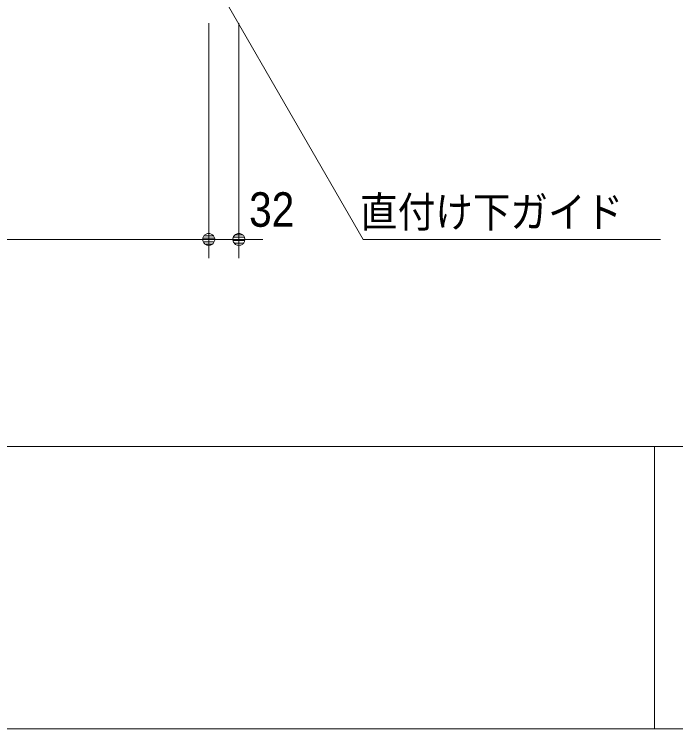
# Model space of a CAD drawing. Units: millimetres, scale not verified. Extents: x -6062 to 6062, y -3045 to 3045.
# Drawn here: x -4618 to -3915, y -2770 to -2011 of the extents above; entities that cross this region are included whole.
import ezdxf
from ezdxf.enums import TextEntityAlignment as Align

# ---------------------------------------------------------------- set-up
doc = ezdxf.new("R2010")
doc.units = ezdxf.units.MM
doc.header["$LTSCALE"] = 20
for name, color, linetype, lineweight in [('0-0_2寸法-1', 7, 'Continuous', 9), ('0-1_0', 7, 'Continuous', 9), ('0-2_2寸法-3', 7, 'Continuous', 9), ('0-4_1図面枠', 7, 'Continuous', 9), ('0-5_2寸法-2', 7, 'Continuous', 9)]:
    doc.layers.add(name, color=color, linetype=linetype, lineweight=lineweight)
doc.styles.add('ＭＳ ゴシック', font='')
doc.styles.add('ＭＳ Ｐゴシック', font='')
doc.styles.get('ＭＳ ゴシック').set_extended_font_data('MS Gothic')
doc.styles.get('ＭＳ Ｐゴシック').set_extended_font_data('MS PGothic')

# ---------------------------------------------------------------- blocks, each defined once
blk = doc.blocks.new('_Dot')
at = {"layer": '0-1_0'}
for p, q in [((-10, 0), (-20, 0)), ((9.78, 2), (-9.78, 2)), ((7.99, 6), (-7.99, 6)), ((9.16, -3.98), (-9.16, -3.98)), ((6, -7.98), (-6, -7.98))]:
    blk.add_line(p, q, dxfattribs=at)
for points in [[(10, 0), (9.92, 1.25), (9.69, 2.49), (9.3, 3.68), (8.76, 4.82), (8.09, 5.88), (7.29, 6.85), (6.37, 7.71), (5.36, 8.44), (4.26, 9.05), (3.09, 9.51), (1.87, 9.82), (0.63, 9.98), (-0.63, 9.98), (-1.87, 9.82), (-3.09, 9.51), (-4.26, 9.05), (-5.36, 8.44), (-6.37, 7.71), (-7.29, 6.85), (-8.09, 5.88), (-8.76, 4.82), (-9.3, 3.68), (-9.69, 2.49), (-9.92, 1.25), (-10, 0), (0, 0)], [(-10, 0), (-9.92, -1.25), (-9.69, -2.49), (-9.3, -3.68), (-8.76, -4.82), (-8.09, -5.88), (-7.29, -6.85), (-6.37, -7.71), (-5.36, -8.44), (-4.26, -9.05), (-3.09, -9.51), (-1.87, -9.82), (-0.63, -9.98), (0.63, -9.98), (1.87, -9.82), (3.09, -9.51), (4.26, -9.05), (5.36, -8.44), (6.37, -7.71), (7.29, -6.85), (8.09, -5.88), (8.76, -4.82), (9.3, -3.68), (9.69, -2.49), (9.92, -1.25), (10, 0), (0, 0)]]:
    blk.add_lwpolyline(points, close=True, dxfattribs=at)
blk = doc.blocks.new('グループ-142')
at = {"layer": '0-4_1図面枠'}
for p, q in [((-80000, -49400), (80000, -49400)), ((-43000, -49400), (-43000, -55400))]:
    blk.add_line(p, q, dxfattribs=at)
blk.add_lwpolyline([(-80000, 55400), (80000, 55400), (80000, -55400), (-80000, -55400)], close=True, dxfattribs=at)
blk = doc.blocks.new('図面枠')
at = {"layer": '0-4_1図面枠'}
blk.add_blockref('グループ-142', (0, 0), dxfattribs=at)

msp = doc.modelspace()

# ---------------------------------------------------------------- linework, layer by layer
at = {"layer": '0-0_2寸法-1'}
for p, q in [((-4411.5, -2020), (-4411.5, -2270)), ((-5574.79, -2250), (-4424.21, -2250))]:
    msp.add_line(p, q, dxfattribs=at)
at = {"layer": '0-2_2寸法-3'}
msp.add_lwpolyline([(-4395.5, -1993.1), (-4247.18, -2250), (-3931.17, -2250)], dxfattribs=at)
at = {"layer": '0-5_2寸法-2'}
for p, q in [((-4411.5, -2020), (-4411.5, -2270)), ((-4379.5, -2020), (-4379.5, -2270)), ((-4424.21, -2250), (-4436.92, -2250)), ((-4379.5, -2250), (-4411.5, -2250)), ((-4366.79, -2250), (-4354.08, -2250))]:
    msp.add_line(p, q, dxfattribs=at)

# ---------------------------------------------------------------- block references
at = {"layer": '0-0_2寸法-1', "xscale": 0.6356201, "yscale": 0.6356201}
msp.add_blockref('_Dot', (-4411.5, -2250), dxfattribs=at)
at = {"layer": '0-4_1図面枠', "xscale": 0.05, "yscale": 0.05}
msp.add_blockref('図面枠', (-1787.5, 0), dxfattribs=at)
at = {"layer": '0-5_2寸法-2', "xscale": 0.6356201, "yscale": 0.6356201}
msp.add_blockref('_Dot', (-4411.5, -2250), dxfattribs=at)
at = {"layer": '0-5_2寸法-2', "xscale": 0.6356201, "yscale": 0.6356201, "rotation": 180}
msp.add_blockref('_Dot', (-4379.5, -2250), dxfattribs=at)

# ---------------------------------------------------------------- texts
at = {"layer": '0-2_2寸法-3', "style": 'ＭＳ ゴシック', "width": 0.9}
msp.add_text('直付け下ガイド', height=32.55, dxfattribs=at).set_placement((-4250.63, -2246.83), align=Align.BOTTOM_LEFT)
at = {"layer": '0-5_2寸法-2', "style": 'ＭＳ Ｐゴシック', "width": 0.9}
msp.add_text('32', height=36.66, dxfattribs=at).set_placement((-4368.59, -2247.52), align=Align.BOTTOM_LEFT)

doc.saveas('drawing.dxf')
